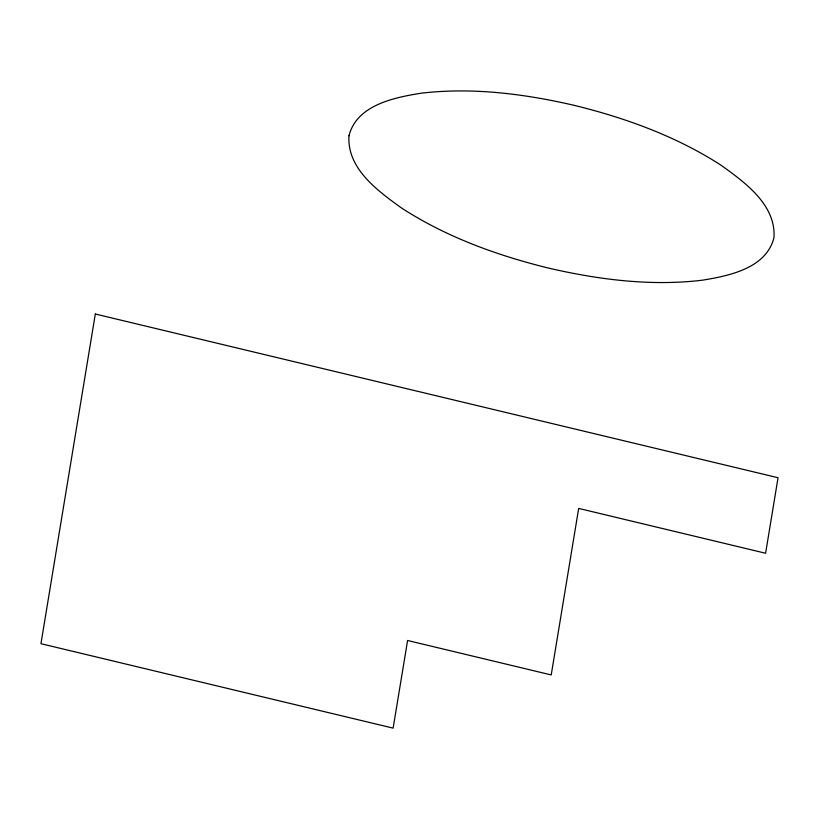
<?xml version="1.0" encoding="UTF-8"?>
<svg xmlns="http://www.w3.org/2000/svg" width="819" height="819" viewBox="0 0 819 819"><rect width="100%" height="100%" fill="white"/><g stroke="black" fill="none" stroke-linecap="round" stroke-linejoin="round"><path stroke-width="1.23" d="M348.976 135.78C346.826 168.694 377.979 191.042 401.74 208.149C446.283 236.967 496.785 255.323 548.075 267.977C598.413 279.648 650.675 286.384 702.262 280.211C729.156 275.819 766.164 268.407 773.975 237.694C776.115 204.791 744.973 182.442 721.201 165.325C676.668 136.507 626.156 118.161 574.866 105.497C524.529 93.827 472.266 87.09 420.69 93.264C393.785 97.656 356.777 105.067 348.976 135.78M95.321 314.015L40.95 643.693L393.13 728.142L407.586 640.489L551.218 674.938L578.675 508.415L765.601 553.245L778.05 477.733L95.321 314.015"/></g></svg>
